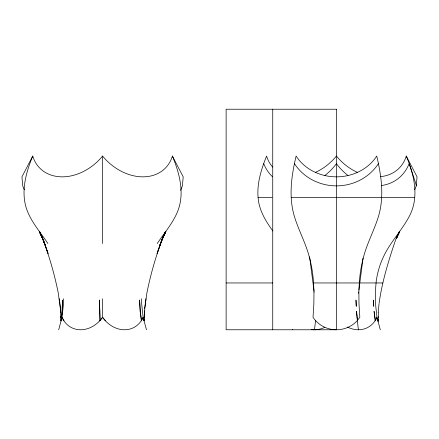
<?xml version="1.0" encoding="UTF-8"?>
<svg xmlns="http://www.w3.org/2000/svg" width="439" height="439" viewBox="0 0 439 439"><rect width="100%" height="100%" fill="white"/><g stroke="black" fill="none" stroke-linecap="round" stroke-linejoin="round"><path stroke-width="0.66" d="M315.581 320.415L314.483 329.771M144.442 317.463L144.804 308.441L146.846 293.208C150.528 274.644 155.818 256.398 162.446 238.684L159.653 245.653L165.41 231.814L162.573 238.284L165.799 231.644L162.337 238.086L165.805 231.424L162.606 238.487L157.074 253.484L162.09 238.876M378.297 317.463L378.358 312.864M63.567 298.756L63.468 304.013L62.031 317.287L58.689 329.771M60.692 316.881L60.703 317.463L60.341 308.441L58.294 293.208C54.661 274.863 49.448 256.826 42.929 239.31L45.491 245.653L39.477 231.205L40.251 232.977M144.212 317.068L144.486 310.741M60.593 320.53L60.692 316.859M378.204 312.711L379.005 303.87M414.685 189.725L416.26 185.884L417.05 176.846L406.251 156.043A46.38 35.647 43.9 0 1 380.531 176.659M358.564 293.208L358.696 291.924M358.888 289.998L363.042 258.154M144.623 308.765L145.94 298.696M61.197 320.404L62.151 311.317L61.07 320.871M379.098 303.223C382.144 281.196 388.817 259.872 395.945 238.876M292.544 329.771L292.643 329.393M180.583 190.328L182.404 185.884L183.195 176.846L172.395 156.043A46.38 35.647 43.9 0 1 142.884 176.846A46.38 35.647 43.9 0 1 102.572 156.043A46.38 35.647 -43.9 0 1 62.261 176.846A46.38 35.647 -43.9 0 1 32.749 156.043C25.945 172.593 20.66 191.481 26.631 209.101C31.169 221.997 40.437 232.308 47.911 243.519M162.573 238.284L165.81 231.424M32.749 156.043L21.95 176.846L22.74 185.884L24.315 189.725M141.171 320.871L143.114 317.287L141.676 304.013L141.577 298.756M375.027 320.871L376.969 317.287L375.532 304.013L375.312 292.204L376.163 281.701A75.31 65.224 90 0 1 383.587 256.535C390.534 241.648 402.453 229.86 409.839 215.242C419.327 196.431 414.043 174.437 406.251 156.043M157.233 243.519C164.707 232.308 173.976 221.997 178.514 209.101C184.484 191.481 179.2 172.593 172.395 156.043M99.669 320.871L102.572 317.287L102.572 298.756M59.205 298.696L59.902 303.223M258.154 197.654L272.048 197.654M291.238 197.654L414.701 197.654M226.123 282.957L272.712 282.957M313.545 282.957L359.311 282.957M359.656 282.957L382.885 282.957M63.973 320.871L62.031 317.287A27.657 23.135 -61.8 0 0 102.572 317.287L105.475 320.871M272.882 230.985C266.561 222.392 260.804 213.047 258.714 202.439C255.866 186.575 260.684 170.628 266.605 156.043A46.38 35.647 -43.9 0 0 272.696 167.105M40.602 233.844L39.34 231.424L42.572 238.284L40.767 234.157M41.233 235.057L42.808 238.086L39.351 231.644L42.572 238.284L39.334 231.424L42.539 238.487L48.07 253.484L43.055 238.876M377.814 320.426L377.589 318.56L377.93 320.871M143.959 320.426L143.663 317.94L144.074 320.871M380.311 329.771L376.969 317.287A27.657 23.135 61.8 0 1 347.447 327.033M143.114 317.287L146.456 329.771M309.61 256.837L314.094 291.282M358.372 329.771L357.264 319.768M59.995 303.87L60.796 312.711M378.308 316.859L378.407 320.53M378.105 319.768L378.155 321.705M144.453 316.859L144.552 320.53M100.048 320.404L99.785 311.317L100.026 320.426M272.74 109.229L272.74 329.771M102.572 156.043L102.572 243.519M142.834 317.913A27.657 23.135 61.8 0 1 102.572 317.287M294.465 163.681A48.954 46.018 3.4 0 0 336.428 185.884A48.954 46.018 -3.4 0 0 378.391 163.681M357.461 172.417A46.38 35.647 43.9 0 1 336.428 156.043A46.38 35.647 -43.9 0 1 315.394 172.417M347.979 175.496A48.954 39.362 55.1 0 1 336.428 163.681A48.954 39.362 -55.1 0 1 324.876 175.496M381.601 185.516A48.954 40.344 53 0 0 409.11 163.681A48.954 0.977 70.1 0 1 416.26 185.884M324.855 327.313A27.657 23.135 -61.8 0 1 311.174 329.508M272.592 176.813A48.954 40.344 -53 0 1 263.746 163.681M62.157 311.218L62.442 300.1L62.168 311.202M313.978 292.204L313.852 304.013L313.023 317.287A27.657 26.713 0 0 0 357.039 320.871L359.832 317.287L359.003 304.013L358.877 292.204L359.371 281.701A75.31 37.655 90 0 1 363.657 256.535C367.421 242.312 374.73 229.361 378.813 215.242C384.295 195.832 381.304 175.309 376.739 156.043A46.38 41.162 0 0 1 336.428 176.846A46.38 41.162 0 0 1 296.116 156.043C291.556 175.309 288.56 195.832 294.042 215.242C298.125 229.361 305.434 242.312 309.199 256.541A75.31 37.655 90 0 1 313.484 281.701L313.978 292.204M140.211 311.202L139.586 300.1L140.211 311.202M99.801 311.202L99.45 300.1L99.801 311.202M399.523 231.205L396.466 238.487L399.523 231.205M399.66 231.424L396.428 238.284L399.66 231.644L396.192 238.086L399.66 231.424M141.424 320.404L140.206 311.317L141.407 320.426M375.279 320.404L374.061 311.317L375.263 320.426M357.401 320.404L356.545 311.317L357.379 320.426M373.616 306.186L373.441 300.1L373.6 306.202M356.27 306.186L355.996 300.1L356.248 306.202M336.428 109.229L226.123 109.229L226.123 329.771L336.428 329.771L336.428 109.229"/></g></svg>
